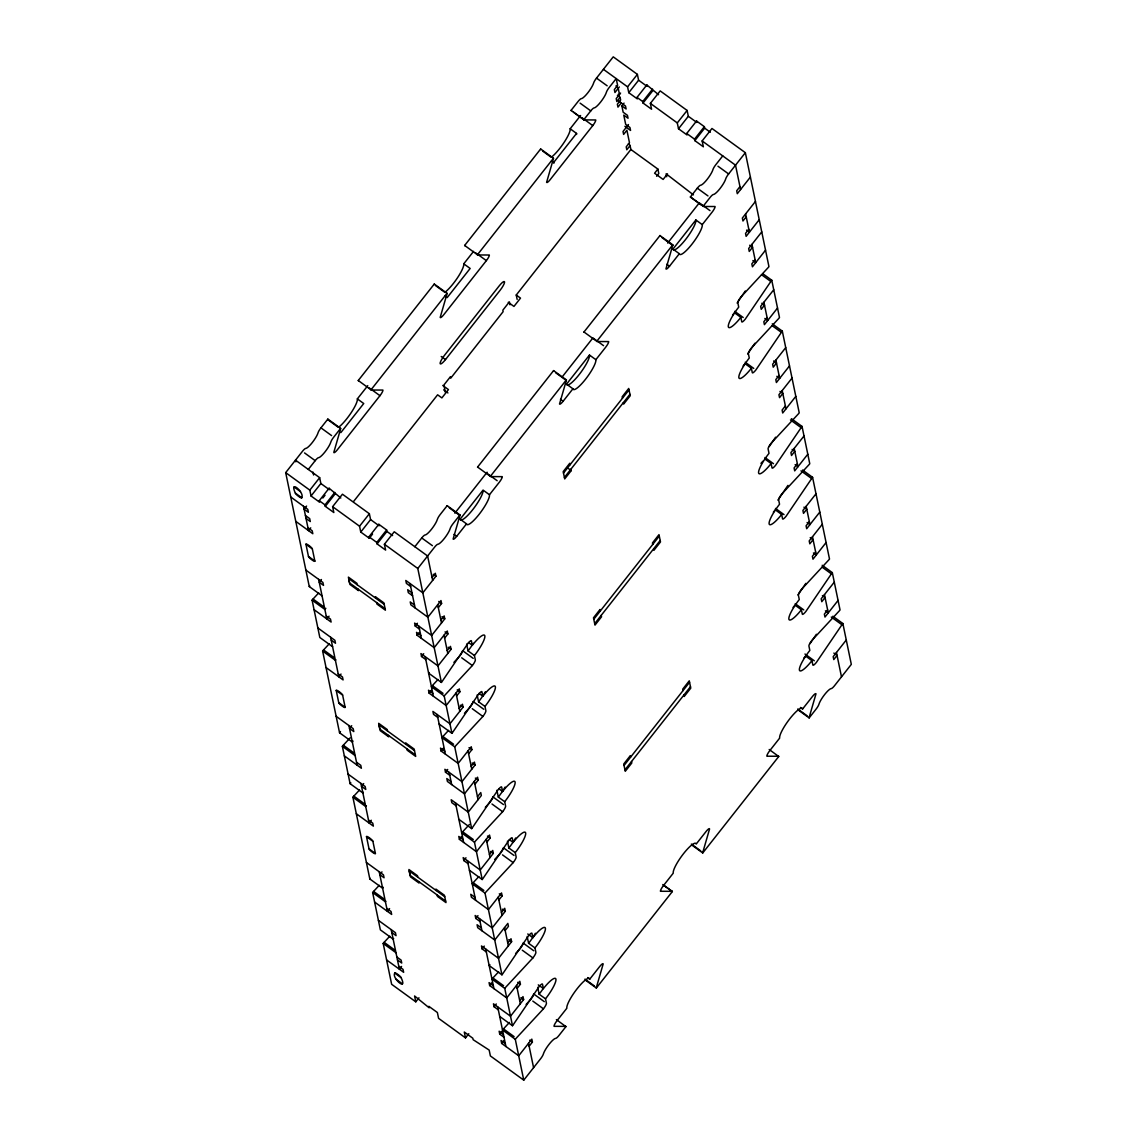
<?xml version="1.0" encoding="UTF-8"?>
<svg xmlns="http://www.w3.org/2000/svg" width="1137" height="1137" viewBox="0 0 1137 1137"><rect width="100%" height="100%" fill="white"/><g stroke="black" fill="none" stroke-linecap="round" stroke-linejoin="round"><path stroke-width="1.5" d="M414.834 546.726L421.742 537.957A5.387 1.123 -54 0 1 425.025 535.001A10.773 2.246 -54 0 0 430.625 530.325A10.773 2.246 -54 0 0 436.622 521.272L437.773 518.358A5.387 1.123 -54 0 1 440.275 514.436L447.182 505.667L459.959 514.933A5.387 1.123 -54 0 1 459.916 515.53L453.123 539.009A5.387 1.123 -54 0 0 456.704 536.309L466.525 523.844A18.846 3.937 -54 0 0 479.061 514.407A18.846 3.937 -54 0 0 489.464 494.737L499.285 482.259A5.387 1.123 -54 0 0 502.256 476.645L490.601 476.588A5.387 1.123 -54 0 1 490.374 476.346L477.583 467.065L553.591 370.605L566.368 379.886A5.387 1.123 -54 0 1 566.325 380.469L559.532 403.948A5.387 1.123 -54 0 0 563.113 401.247L572.934 388.783A18.846 3.937 -54 0 0 585.456 379.346A18.846 3.937 -54 0 0 595.859 359.676L605.694 347.197A5.387 1.123 -54 0 0 608.665 341.583L596.996 341.526A5.387 1.123 -54 0 1 596.783 341.285L583.992 332.004L659.986 235.544L672.777 244.825A5.387 1.123 -54 0 1 672.72 245.421L665.941 268.9A5.387 1.123 -54 0 0 669.508 266.2L679.343 253.722A18.846 3.937 -54 0 0 691.865 244.284A18.846 3.937 -54 0 0 702.268 224.614L712.103 212.15A5.387 1.123 -54 0 0 715.074 206.522L703.405 206.479A5.387 1.123 -54 0 1 703.178 206.223L690.401 196.957L697.308 188.188A5.387 1.123 -54 0 1 700.591 185.246A10.773 2.246 -54 0 0 707.171 179.348A10.773 2.246 -54 0 0 712.956 169.555A5.387 1.123 -54 0 1 715.841 164.666L722.748 155.897M737.103 303.067L745.303 290.987M762.984 273.846L771.767 280.228A5.387 1.123 -54 0 0 770.843 281.479L745.332 319.056A5.387 1.123 -54 0 1 741.75 321.757L740.855 317.365L734.459 312.732A18.846 3.937 -54 0 1 732.555 315.048M747.649 353.977L754.94 343.232M772.265 323.846L782.313 331.123A5.387 1.123 -54 0 0 781.389 332.374L755.878 369.951A5.387 1.123 -54 0 1 752.296 372.652L751.386 368.26L744.991 363.627A18.846 3.937 -54 0 1 743.101 365.958M769.209 446.585L775.576 437.191M791.395 418.686L802.04 426.418A5.387 1.123 -54 0 0 801.116 427.668L775.605 465.246A5.387 1.123 -54 0 1 772.037 467.947L771.128 463.555L764.732 458.922M777.921 500.166L787.941 485.4M802.537 470.036L812.585 477.327A5.387 1.123 -54 0 0 811.662 478.578L786.15 516.155A5.387 1.123 -54 0 1 782.569 518.842L781.659 514.464L775.278 509.817A18.846 3.937 -54 0 1 773.373 512.147M798.003 594.935L805.849 583.38M822.193 565.274L832.312 572.622A5.387 1.123 -54 0 0 831.389 573.872L805.891 611.436A5.387 1.123 -54 0 1 802.31 614.136L801.4 609.759L795.005 605.111A18.846 3.937 -54 0 1 793.1 607.442M810.013 643.67L816.394 634.275M832.81 616.226L842.858 623.517A5.387 1.123 -54 0 0 841.934 624.767L816.423 662.345A5.387 1.123 -54 0 1 812.856 665.046L811.946 660.654L805.55 656.021A18.846 3.937 -54 0 1 803.646 658.337M322.069 595.859L309.278 586.578L285.685 472.622L302.414 451.375A5.387 1.123 -54 0 1 305.711 448.433A10.773 2.246 -54 0 0 312.291 442.549A10.773 2.246 -54 0 0 318.062 432.756A5.387 1.123 -54 0 1 320.947 427.853L327.854 419.084L340.631 428.365A5.387 1.123 -54 0 1 340.588 428.962L333.795 452.427A5.387 1.123 -54 0 0 337.376 449.74L379.957 395.69A5.387 1.123 -54 0 0 382.927 390.062L371.273 390.019L358.269 380.497L434.263 284.037L447.04 293.303A5.387 1.123 -54 0 1 446.997 293.9L440.204 317.379A5.387 1.123 -54 0 0 443.785 314.679L486.366 260.629A5.387 1.123 -54 0 0 489.336 255.015L477.668 254.958L464.663 245.436L540.658 148.975L553.449 158.256A5.387 1.123 -54 0 1 553.392 158.839L546.613 182.318A5.387 1.123 -54 0 0 550.18 179.632L592.775 125.582A5.387 1.123 -54 0 0 595.745 119.954L584.077 119.897L573.432 112.165M571.3 110.63A5.387 1.123 -54 0 1 571.072 110.374L577.98 101.605A5.387 1.123 -54 0 1 581.263 98.663A10.773 2.246 -54 0 0 587.843 92.779A10.773 2.246 -54 0 0 593.628 82.987A5.387 1.123 -54 0 1 596.513 78.098L613.241 56.85L637.388 74.374L638.61 80.215L645.702 85.374M338.528 427.341A18.846 3.937 -54 0 0 351.248 412.589A18.846 3.937 -54 0 0 357.345 398.888L367.18 386.409A5.387 1.123 -54 0 0 367.763 385.628M444.937 292.294A18.846 3.937 -54 0 0 457.657 277.542A18.846 3.937 -54 0 0 463.754 263.827L473.575 251.362M542.747 151.122L551.26 157.304A18.846 3.937 -54 0 0 564.051 142.48A18.846 3.937 -54 0 0 570.163 128.765L579.984 116.301A5.387 1.123 -54 0 0 580.581 115.519M308.298 469.425L315.205 460.656A5.387 1.123 -54 0 1 318.488 457.714A10.773 2.246 -54 0 0 325.068 451.815A10.773 2.246 -54 0 0 330.839 442.023A5.387 1.123 -54 0 1 333.724 437.134L340.631 428.365M447.04 293.303L371.046 389.764A5.387 1.123 -54 0 0 371.273 390.019M553.449 158.256L477.455 254.716A5.387 1.123 -54 0 0 477.668 254.958M584.077 119.897A5.387 1.123 -54 0 1 583.849 119.655L590.771 110.886A5.387 1.123 -54 0 1 594.054 107.944A10.773 2.246 -54 0 0 600.634 102.046A10.773 2.246 -54 0 0 606.405 92.268A5.387 1.123 -54 0 1 609.29 87.364L616.197 78.595L617.618 85.417L614.335 89.581L614.946 92.509L619.31 86.952M340.816 432.628L363.741 403.521L357.345 398.888M553.946 163.159A18.846 3.937 -54 0 1 553.62 162.52L576.544 133.413L570.163 128.765M620.575 93.049L616.211 98.592L616.808 101.52L620.091 97.356L617.419 95.423M340.816 497.992L329.09 488.242L319.255 500.706L319.568 502.17L311.041 495.988L309.832 490.146L319.653 477.668L295.506 460.144L295.862 461.849M658.55 94.698L646.825 84.934L637.004 97.412L637.303 98.876L628.775 92.694L627.567 86.838L637.388 74.374M311.041 495.988L320.861 483.523L319.653 477.668M628.775 92.694L638.61 80.215M621.243 102.97L617.974 107.12L617.363 104.192L620.646 100.042L620.091 97.356M306.578 506.064L304.119 509.191L308.383 512.275L307.772 509.348L290.731 496.983M624.881 126.306L630.552 130.428L629.955 127.5L625.691 124.402L623.772 115.15L628.036 118.234L627.425 115.32L623.161 112.222L621.854 105.883L624.042 103.112M322.837 498.02L325.026 495.249M372.552 534.092L369.283 538.242L368.985 536.778L378.806 524.313L379.104 525.777L370.591 519.595L369.369 513.739L342.45 494.211L332.615 506.676L333.837 512.531L325.31 506.349L325.011 504.885L334.832 492.406M650.364 103.382L677.282 122.91L678.505 128.765L687.018 134.948L686.72 133.484L696.54 121.005L696.853 122.469L688.326 116.287L687.118 110.445L660.185 90.903L650.364 103.382L651.572 109.223L643.045 103.041L642.746 101.577L652.567 89.112M325.31 506.349L335.131 493.87M643.045 103.041L652.88 90.576M310.742 527.852L308.553 530.624L303.508 506.263M628.477 124.558L623.019 131.494L623.63 134.408L626.899 130.258L629.472 142.679L626.203 146.844L626.8 149.757L630.083 145.607A4.036 0.739 38.2 0 0 628.448 143.632M445.491 359.576L500.095 290.29A8.073 1.691 -54 0 0 504.544 281.862A8.073 1.691 -54 0 0 499.186 285.899L444.581 355.199A8.073 1.691 -54 0 0 440.133 363.627A8.073 1.691 -54 0 0 445.491 359.576L441.227 356.492M353.55 501.516L437.617 394.809L441.881 397.907L448.433 389.579L442.748 385.457M517.15 299.415L516.241 295.023L630.893 149.501L657.882 169.086L658.792 173.478L656.603 176.249M369.283 538.242L360.756 532.059L359.548 526.218L369.369 513.739M677.282 122.91L687.118 110.445M321.43 579.515L319.255 582.286L323.519 585.37L322.908 582.457L305.867 570.078M360.756 532.059L370.591 519.595M678.505 128.765L688.326 116.287M657.882 169.086L654.599 173.236L663.127 179.433L667.49 173.89M432.671 580.367L427.611 555.993L394.241 531.775L384.405 544.253L385.614 550.095L377.1 543.912L376.788 542.448L386.623 529.984L378.806 524.313M740.855 317.365A18.846 3.937 -54 0 1 728.32 326.802A18.846 3.937 -54 0 1 738.723 307.132L737.828 302.74A5.387 1.123 -54 0 1 740.798 297.127L768.001 267.778A5.387 1.123 -54 0 0 768.953 266.655L745.36 152.699L711.975 128.481L702.14 140.945L703.362 146.801L694.835 140.618L694.536 139.155L704.357 126.676L696.54 121.005M377.1 543.912L386.921 531.434L386.623 529.984M694.835 140.618L704.656 128.14L704.357 126.676M329.034 616.183L326.845 618.954L318.644 579.358M454.843 513.171L486.508 472.978A5.387 1.123 -54 0 0 487.091 472.21M562.033 377.114L592.903 337.931L603.562 345.662M667.646 243.062L699.312 202.869L709.971 210.601M585.683 980.293L596.342 988.025A5.387 1.123 -54 0 1 596.385 987.428L603.178 963.949A5.387 1.123 -54 0 0 599.597 966.649L589.776 979.128A18.846 3.937 -54 0 0 577.255 988.565A18.846 3.937 -54 0 0 566.837 1008.235L557.016 1020.699A5.387 1.123 -54 0 0 554.046 1026.327L565.7 1026.37A5.387 1.123 -54 0 1 565.928 1026.626L559.02 1035.395A5.387 1.123 -54 0 1 556.277 1038.138L554.643 1038.735A10.773 2.246 -54 0 0 548.176 1045.5A10.773 2.246 -54 0 0 543.372 1054.013A5.387 1.123 -54 0 1 540.487 1058.902L523.759 1080.15L515.288 1039.289A5.387 1.123 -54 0 1 516.241 1038.166L543.458 1008.817A5.387 1.123 -54 0 0 546.428 1003.204L545.518 998.812A18.846 3.937 -54 0 0 555.922 979.142A18.846 3.937 -54 0 0 543.401 988.579L542.491 984.201A5.387 1.123 -54 0 0 538.91 986.888L513.412 1024.465A5.387 1.123 -54 0 1 512.489 1025.716L504.757 988.394A5.387 1.123 -54 0 1 505.695 987.257L532.912 957.922A5.387 1.123 -54 0 0 535.882 952.294L534.973 947.917A18.846 3.937 -54 0 0 545.39 928.247A18.846 3.937 -54 0 0 532.855 937.684L531.945 933.292A5.387 1.123 -54 0 0 528.378 935.993L502.867 973.57A5.387 1.123 -54 0 1 501.943 974.821L485.016 893.099A5.387 1.123 -54 0 1 485.968 891.962L513.185 862.628A5.387 1.123 -54 0 0 516.155 857L515.246 852.622A18.846 3.937 -54 0 0 525.649 832.952A18.846 3.937 -54 0 0 513.128 842.389L512.218 837.997A5.387 1.123 -54 0 0 508.637 840.698L483.126 878.276A5.387 1.123 -54 0 1 482.202 879.526L474.47 842.19A5.387 1.123 -54 0 1 475.422 841.067L502.639 811.719A5.387 1.123 -54 0 0 505.61 806.105L504.7 801.713A18.846 3.937 -54 0 0 515.104 782.057A18.846 3.937 -54 0 0 502.582 791.48L501.673 787.102A5.387 1.123 -54 0 0 498.091 789.789L472.594 827.366A5.387 1.123 -54 0 1 471.67 828.617L454.743 746.895A5.372 1.123 -54 0 1 455.695 745.773L482.898 716.438A5.387 1.123 -54 0 0 485.883 710.81L484.973 706.432A18.846 3.937 -54 0 0 495.377 686.762A18.846 3.937 -54 0 0 482.855 696.199L481.946 691.808A5.387 1.123 -54 0 0 478.364 694.508L452.853 732.072A5.387 1.123 -54 0 1 451.929 733.322L444.197 696A5.372 1.123 -54 0 1 445.15 694.878L472.367 665.529A5.387 1.123 -54 0 0 475.337 659.915L474.427 655.523A18.846 3.937 -54 0 0 484.831 635.853A18.846 3.937 -54 0 0 472.31 645.29L471.4 640.898A5.387 1.123 -54 0 0 467.819 643.599L442.321 681.177A5.387 1.123 -54 0 1 441.398 682.427L417.791 568.472L434.533 547.224A5.387 1.123 -54 0 1 437.816 544.282A10.773 2.246 -54 0 0 443.416 539.606A10.773 2.246 -54 0 0 449.413 530.538L450.55 527.625A5.387 1.123 -54 0 1 453.052 523.702L459.959 514.933M490.374 476.346L566.368 379.886M596.783 341.285L672.777 244.825M703.178 206.223L710.085 197.454A5.387 1.123 -54 0 1 713.382 194.512A10.773 2.246 -54 0 0 719.963 188.628A10.773 2.246 -54 0 0 725.733 178.836A5.387 1.123 -54 0 1 728.618 173.947L745.36 152.699M466.525 523.844L460.144 519.197L483.069 490.09L489.464 494.737M595.859 359.676L589.478 355.042L566.539 384.15L572.934 388.783M679.343 253.722L672.948 249.088L695.872 219.981L702.268 224.614M341.015 674.056L338.826 676.828L330.625 637.232M432.06 577.44L435.329 573.275L435.94 576.203L422.836 592.832L405.795 580.467L406.392 583.395L410.656 586.479M739.974 186.61L736.691 190.774L737.302 193.688L750.406 177.059M419.482 629.131L415.232 626.032L417.407 623.261M755.451 201.434L742.347 218.062L742.958 220.99L746.227 216.826M438.313 607.655L441.597 603.491L440.985 600.563L427.882 617.206L410.841 604.827L410.23 601.914L414.493 604.998M444.624 638.113L447.893 633.949L447.296 631.021L434.192 647.664L417.137 635.285L419.326 632.513M351.717 725.704L349.528 728.476L353.792 731.574L353.181 728.646L336.14 716.282M440.886 620.077L444.169 615.927L444.766 618.841L431.662 635.469L414.621 623.104L415.232 626.032M748.8 229.248L745.531 233.412L746.128 236.34L759.232 219.711M563.497 473.063L629.017 389.906M425.792 659.588L421.529 656.49L423.717 653.718M564.407 477.455L629.926 394.297M570.959 469.14L571.257 470.604L564.705 478.919L563.199 471.599L569.751 463.285L570.049 464.749M761.762 231.891L748.658 248.52L749.255 251.448L752.538 247.283L749.695 245.222M447.196 650.535L450.465 646.385L451.076 649.298L437.972 665.927L420.932 653.562L421.529 656.49M755.11 259.705L751.827 263.869L752.438 266.797L765.542 250.154M456.605 695.972L459.888 691.822L459.277 688.894L446.173 705.523L429.132 693.158L431.307 690.386M363.698 783.578L361.509 786.349L365.773 789.433L365.162 786.52L348.121 774.141M773.743 289.75L760.639 306.393L761.25 309.307L764.519 305.157L761.861 303.224M459.177 708.408L462.461 704.244L463.057 707.171L449.954 723.8L432.913 711.435L433.524 714.363L437.773 717.447M767.091 317.578L763.822 321.743L764.419 324.656L777.523 308.028M371.287 820.246L369.113 823.017L360.912 783.421M468.586 753.845L471.869 749.695L471.258 746.767L458.154 763.396L441.113 751.031L443.302 748.26M449.769 775.32L445.505 772.222L447.68 769.451M785.724 347.624L772.62 364.252L773.231 367.18L776.5 363.016L773.657 360.955M381.989 871.894L379.801 874.666L384.064 877.764L383.453 874.836L366.412 862.471M471.159 766.267L474.442 762.117L475.039 765.045L461.949 781.673L444.894 769.308L445.505 772.222M779.072 375.452L775.804 379.602L776.4 382.529L789.504 365.901M593.77 619.267L659.289 536.11M594.679 623.644L660.199 540.487M792.034 378.081L778.93 394.71L779.541 397.637L782.81 393.473L779.968 391.412M474.896 784.303L478.18 780.153L477.568 777.225L464.464 793.853L447.424 781.489L446.813 778.561L451.076 781.659M389.579 908.577L387.404 911.348L379.204 871.752M477.469 796.724L480.752 792.574L481.349 795.502L468.245 812.131L451.204 799.766L451.815 802.679L456.065 805.778M785.383 405.909L782.114 410.059L782.711 412.987L795.815 396.358M486.878 842.176L490.161 838.012L489.55 835.084L476.446 851.727L459.405 839.348L461.594 836.576M468.06 863.637L463.797 860.553L465.971 857.781M804.015 435.954L790.911 452.583L791.523 455.511L794.791 451.346L792.134 449.413M489.45 854.598L492.733 850.448L493.33 853.361L480.24 869.99L463.185 857.625L463.797 860.553M797.364 463.768L794.095 467.932L794.692 470.86L807.796 454.217M401.56 966.436L399.385 969.207L391.185 929.611M480.041 921.51L475.778 918.426L477.966 915.655M389.806 936.206L384.135 942.317A5.387 1.123 -54 0 0 383.183 943.44L391.64 984.301L415.787 1001.825L418.956 997.817M815.996 493.813L802.893 510.456L803.504 513.37L806.773 509.22L803.944 507.159M498.873 900.035L502.142 895.885L501.531 892.957L488.427 909.586L471.386 897.221L470.775 894.293L475.039 897.391M501.445 912.471L504.714 908.307L505.325 911.234L492.222 927.863L475.167 915.498L475.778 918.426M809.345 521.641L806.076 525.806L806.687 528.719L819.791 512.091M624.057 765.457L689.562 682.299M486.352 951.967L482.088 948.883L484.263 946.112M624.966 769.834L690.472 686.691M822.307 524.271L809.203 540.914L809.814 543.827L813.083 539.677L810.24 537.616M505.169 930.492L508.452 926.342L507.841 923.415L494.737 940.043L477.696 927.678L477.085 924.751L481.349 927.849M507.742 942.928L511.025 938.764L511.622 941.692L498.532 958.32L481.477 945.956L482.088 948.883M815.655 552.099L812.386 556.263L812.983 559.177L826.087 542.548M517.164 988.366L520.433 984.216L519.822 981.288L506.718 997.916L489.677 985.552L491.866 982.78M415.787 1001.825L414.579 995.969L429.146 1007.794L428.848 1006.33L437.375 1012.513L438.584 1018.354L465.516 1037.896L468.785 1033.732M498.333 1009.841L494.069 1006.742L496.258 1003.971M834.288 582.144L821.184 598.773L821.795 601.7L825.064 597.536L822.406 595.603M519.737 1000.787L523.006 996.637L523.617 999.565L510.513 1016.194L493.458 1003.829L494.069 1006.742M827.637 609.972L824.368 614.122L824.979 617.05L838.083 600.421M504.004 1037.257L499.74 1034.158L501.929 1031.387M529.146 1046.239L532.414 1042.075L531.818 1039.147L518.714 1055.79L501.659 1043.411L503.847 1040.639M846.269 640.017L833.179 656.646L833.776 659.574L837.059 655.409L833.862 653.093M692.092 845.232L702.737 852.963L778.731 756.503A5.387 1.123 -54 0 0 778.518 756.261L766.85 756.204A5.387 1.123 -54 0 1 769.82 750.591L779.655 738.112A18.846 3.937 -54 0 1 790.059 718.442A18.846 3.937 -54 0 1 802.58 709.005L812.415 696.54A5.387 1.123 -54 0 1 815.982 693.84L809.203 717.319A5.387 1.123 -54 0 0 809.146 717.916L798.487 710.184M596.342 988.025L672.337 891.564A5.387 1.123 -54 0 0 672.109 891.323L662.786 884.558M809.146 717.916L816.053 709.147A5.387 1.123 -54 0 0 818.938 704.244A10.773 2.246 -54 0 1 824.709 694.451A10.773 2.246 -54 0 1 831.289 688.567A5.387 1.123 -54 0 0 834.586 685.625L851.315 664.378L842.858 623.517M332.601 646.754L319.824 637.487L312.092 600.151A5.387 1.123 -54 0 1 313.045 599.028L318.701 592.903M353.038 741.111A5.387 1.123 -54 0 1 352.342 742.049L339.551 732.768L322.624 651.046A5.387 1.123 -54 0 1 323.576 649.923L329.247 643.812M363.357 792.333A5.387 1.123 -54 0 1 362.874 792.944L350.097 783.677L342.365 746.341A5.387 1.123 -54 0 1 343.317 745.218L350.111 737.885M444.197 696L431.42 686.72A5.372 1.123 -54 0 1 432.373 685.597L438.029 679.485M453.905 662.374L459.575 656.248A5.387 1.123 -54 0 0 462.546 650.634L473.205 658.366M383.311 887.315A5.387 1.123 -54 0 1 382.615 888.239L369.823 878.972L352.911 797.25A5.387 1.123 -54 0 1 353.849 796.113L359.519 790.002M454.743 746.895L441.952 737.629A5.372 1.123 -54 0 1 442.904 736.492L448.575 730.38M464.45 713.269L470.121 707.157A5.387 1.123 -54 0 0 473.091 701.543L483.751 709.261M393.629 938.522A5.387 1.123 -54 0 1 393.16 939.148L380.369 929.867L372.638 892.545A5.387 1.123 -54 0 1 373.59 891.408L379.261 885.297M474.47 842.19L461.693 832.924A5.387 1.123 -54 0 1 462.645 831.787L469.439 824.453M485.314 807.341L489.848 802.452A5.387 1.123 -54 0 0 492.833 796.824L503.478 804.555M485.016 893.099L472.239 883.819A5.387 1.123 -54 0 1 473.177 882.696L478.848 876.584M494.723 859.458L500.394 853.347A5.387 1.123 -54 0 0 503.364 847.733L514.023 855.465M504.757 988.394L491.966 979.113A5.387 1.123 -54 0 1 492.918 977.991L498.589 971.865M515.601 953.531L520.135 948.642A5.387 1.123 -54 0 0 523.105 943.028L533.75 950.759M515.288 1039.289L502.511 1030.008A5.387 1.123 -54 0 1 503.464 1028.886L509.461 1022.419M526.133 1004.44L530.666 999.551A5.387 1.123 -54 0 0 533.651 994.264M672.109 891.323L660.441 891.266A5.387 1.123 -54 0 1 663.425 885.638L673.246 873.173A18.846 3.937 -54 0 1 683.65 853.503A18.846 3.937 -54 0 1 696.171 844.066L706.006 831.588A5.387 1.123 -54 0 1 709.587 828.901L702.794 852.38A5.387 1.123 -54 0 0 702.737 852.963M704.656 128.14L710.341 132.262M603.42 69.329L627.567 86.838M702.14 140.945L735.525 165.178L740.571 189.538M637.004 97.412L642.746 101.577M686.72 133.484L694.536 139.155M596.513 78.098L607.158 85.815M717.973 166.215L728.618 173.947M618.414 100.909L625.506 106.054L626.117 108.981L621.854 105.883M580.112 103.154L590.771 110.886M697.308 188.188L707.967 195.919M746.568 230.115L749.411 232.175L745.616 213.898M693.428 194.868L666.126 173.833L666.737 176.747M582.116 117.85L592.775 125.582M571.072 110.374L583.849 119.655M701.273 204.93L690.628 197.198A5.387 1.123 -54 0 1 690.401 196.957M752.879 260.572L755.707 262.633L751.927 244.356M761.52 274.713L770.843 281.479M662.075 237.69L672.72 245.421M551.488 160.971L553.62 162.52M764.86 318.445L767.702 320.506L763.908 302.229M772.066 325.623L781.389 332.374M734.687 311.325L743.2 317.507M666.85 264.267L669.508 266.2M776.841 376.304L779.684 378.365L775.903 360.102M745.218 362.22L753.746 368.416M790.471 419.937L801.116 427.668M795.133 464.635L797.975 466.696L794.194 448.419M801.002 470.846L811.662 478.578M764.959 457.515L773.487 463.697M475.707 252.897L486.366 260.629M516.241 295.023L520.504 298.121L513.952 306.436L508.267 302.314M463.754 263.827L470.149 268.46L447.211 297.567L445.079 296.018M807.114 522.508L809.956 524.569L806.176 506.292M775.491 508.424L784.018 514.606M813.424 552.966L816.267 555.027L812.486 536.749M435.542 285.586L444.865 292.351M555.666 372.751L560.996 376.603M562.062 377.385L566.325 380.469M822.065 567.107L831.389 573.872M560.442 399.329L563.113 401.247M825.405 610.825L828.248 612.886L824.467 594.623M831.275 617.036L841.934 624.767M795.232 603.719L803.76 609.901M568.429 468.543L571.257 470.604M443.657 389.849L447.921 392.947M804.968 654.031L814.291 660.796M369.312 387.959L379.957 395.69M486.508 472.978L497.153 480.709M800.448 707.47L802.58 709.005M797.748 709.005L807.071 715.77M338.456 427.413L327.797 419.681A5.387 1.123 -54 0 0 327.854 419.084M449.257 507.798L459.916 515.53M769.195 749.496L778.731 756.503M320.947 427.853L331.592 435.585M454.047 534.376L456.704 536.309M304.545 452.924L315.205 460.656M421.742 537.957L432.401 545.675M320.861 483.523L329.389 489.706L329.09 488.242M386.921 531.434L392.606 535.57M433.282 574.27L435.94 576.203M285.685 472.622L309.832 490.146M332.615 506.676L359.548 526.218M384.405 544.253L417.791 568.472M319.255 500.706L325.011 504.885M368.985 536.778L376.788 542.448M294.085 487.006L300.481 491.639M295.35 493.103L301.746 497.736C304.915 492.676 288.77 478.748 295.35 493.103A4.036 0.739 38.2 0 0 298.775 496.514A4.036 0.739 38.2 0 0 301.746 497.736M438.754 601.43L441.597 603.491M305.427 515.516L309.69 518.614L310.302 521.542L306.038 518.444M411.964 592.818L407.714 589.733L408.311 592.647L412.575 595.745M441.923 616.78L444.766 618.841M468.472 642.504L472.31 645.29M307.956 527.71L312.206 530.794L312.817 533.722L295.776 521.357M445.064 631.888L447.893 633.949M466.625 644.068L468.032 650.89L474.427 655.523M448.234 647.237L451.076 649.298M305.952 544.268L312.334 548.901L314.864 561.081A4.036 0.739 38.2 0 1 311.893 559.859A4.036 0.739 38.2 0 1 308.468 556.448L305.952 544.268A4.036 0.739 38.2 0 1 308.923 545.49A4.036 0.739 38.2 0 1 312.334 548.901M461.707 657.797L472.367 665.529M384.178 604.33L348.661 578.562L349.571 582.954L385.088 608.721M420.804 635.455L416.54 632.371L417.137 635.285M308.468 556.448L314.864 561.081M691.339 844.066L700.662 850.831M479.018 693.414L482.855 696.199M477.17 694.963L478.578 701.785L484.973 706.432M457.216 689.889L459.888 691.822M441.398 682.427L428.606 673.147A5.387 1.123 -54 0 0 429.075 672.535M472.253 708.706L482.898 716.438M460.4 705.238L463.057 707.171M313.045 599.028L323.69 606.746M432.373 685.597L443.018 693.328M312.092 600.151L324.869 609.432A5.387 1.123 -54 0 1 325.822 608.295M326.248 616.027L330.497 619.125L331.109 622.053L314.068 609.674M432.785 693.328L428.521 690.23L429.132 693.158M317.848 627.951L334.889 640.316L335.5 643.244L331.237 640.159M663.539 885.183L672.337 891.564M439.152 724.056L451.929 733.322M469.027 747.634L471.869 749.695M323.576 649.923L334.235 657.655M442.904 736.492L453.564 744.223M322.624 651.046L335.415 660.327A5.387 1.123 -54 0 1 335.898 659.744M472.21 762.984L475.039 765.045M498.745 788.708L502.582 791.48M338.229 673.9L342.493 676.984L343.09 679.912L326.049 667.547M444.766 751.202L440.502 748.103L441.113 751.031M475.337 778.078L478.18 780.153M496.897 790.258L498.304 797.08L504.7 801.713M336.225 690.457L342.621 695.091L345.136 707.285A4.036 0.739 38.2 0 1 342.166 706.063A4.036 0.739 38.2 0 1 338.741 702.638L336.225 690.457A4.036 0.739 38.2 0 1 339.196 691.68A4.036 0.739 38.2 0 1 342.621 695.091M491.98 804.001L502.639 811.719M414.451 750.534L378.934 724.766L379.843 729.144L415.36 754.911M338.741 702.638L345.136 707.285M509.291 839.603L513.128 842.389M507.443 841.167L508.85 847.989L515.246 852.622M487.489 836.079L490.161 838.012M458.879 819.351L471.67 828.617M502.526 854.896L513.185 862.628M490.672 851.428L493.33 853.361M343.317 745.218L353.962 752.95M462.645 831.787L473.29 839.518M342.365 746.341L355.156 755.622M356.521 762.231L360.784 765.315L361.381 768.242L344.34 755.878M463.057 839.518L458.794 836.434L459.405 839.348M469.425 870.246L482.202 879.526M499.299 893.824L502.142 895.885M353.849 796.113L364.508 803.845M473.177 882.696L483.836 890.427M352.911 797.25L365.688 806.517A5.387 1.123 -54 0 1 366.398 805.664M502.483 909.174L505.325 911.234M527.753 933.974L532.855 937.684M587.644 977.578L589.776 979.128M368.502 820.09L372.765 823.188L373.362 826.116L356.322 813.737M584.93 979.128L594.253 985.878M527.17 936.447L528.591 943.269L534.973 947.917M508.793 939.631L511.622 941.692M366.498 836.647L372.893 841.295L375.409 853.475A4.036 0.739 38.2 0 1 372.439 852.253A4.036 0.739 38.2 0 1 369.028 848.842L366.498 836.647A4.036 0.739 38.2 0 1 369.468 837.87A4.036 0.739 38.2 0 1 372.893 841.295M522.267 950.191L532.912 957.922M444.723 896.723L409.206 870.956L410.116 875.348L445.633 901.101M369.028 848.842L375.409 853.475M538.284 984.869L543.401 988.579M537.716 987.357L539.123 994.179L545.518 998.812M517.776 982.283L520.433 984.216M533.637 993.923L544.296 1001.654M501.943 974.821L489.152 965.54A5.387 1.123 -54 0 0 489.862 964.602M532.798 1001.086L543.458 1008.817M556.377 1019.605L565.928 1026.626M520.945 997.632L523.617 999.565M373.59 891.408L384.249 899.14M492.918 977.991L503.577 985.708M372.638 892.545L385.429 901.812A5.387 1.123 -54 0 1 385.898 901.229M386.793 908.42L391.057 911.504L391.654 914.432L374.613 902.067M493.33 985.722L489.066 982.624L489.677 985.552M378.394 920.345L395.449 932.71L396.046 935.637L391.782 932.539M499.697 1016.435L512.489 1025.716M529.757 1040.142L532.414 1042.075M384.135 942.317L394.781 950.049M503.464 1028.886L514.109 1036.617M383.183 943.44L395.96 952.721M396.856 957.027L401.119 960.125L401.731 963.039L397.467 959.955M503.407 1034.329L499.143 1031.231L499.74 1034.158M398.774 966.294L403.038 969.378L403.649 972.306L386.594 959.941M505.325 1043.581L501.062 1040.497L501.659 1043.411M394.752 973.101L401.148 977.735C407.956 992.16 391.441 978.118 394.752 973.101A4.036 0.739 38.2 0 1 397.723 974.324A4.036 0.739 38.2 0 1 401.148 977.735M396.017 979.199L402.413 983.832M523.759 1080.15L490.374 1055.932L489.166 1050.076L473.134 1039.687L472.821 1038.237L464.294 1032.041L465.516 1037.896M615.984 85.843L618.187 88.16L619.48 94.442A4.036 0.739 38.2 0 1 618.23 94.3M771.767 280.228L779.499 317.564A5.387 1.123 -54 0 1 778.547 318.687L751.33 348.021A5.387 1.123 -54 0 0 748.359 353.65L749.269 358.027A18.846 3.937 -54 0 0 738.865 377.697A18.846 3.937 -54 0 0 751.386 368.26M782.313 331.123L799.226 412.845A5.387 1.123 -54 0 1 798.288 413.982L771.071 443.316A5.387 1.123 -54 0 0 768.1 448.944L769.01 453.322A18.846 3.937 -54 0 0 758.606 472.992A18.846 3.937 -54 0 0 771.128 463.555M802.04 426.418L809.771 463.754A5.387 1.123 -54 0 1 808.819 464.877L781.616 494.225A5.387 1.123 -54 0 0 778.632 499.839L779.541 504.231A18.846 3.937 -54 0 0 769.138 523.901A18.846 3.937 -54 0 0 781.659 514.464M812.585 477.327L829.513 559.049A5.387 1.123 -54 0 1 828.56 560.171L801.343 589.52A5.387 1.123 -54 0 0 798.373 595.134L799.283 599.526A18.846 3.937 -54 0 0 788.879 619.182A18.846 3.937 -54 0 0 801.4 609.759M832.312 572.622L840.044 609.944A5.387 1.123 -54 0 1 839.106 611.081L811.889 640.415A5.387 1.123 -54 0 0 808.919 646.029L809.828 650.421A18.846 3.937 -54 0 0 799.41 670.091A18.846 3.937 -54 0 0 811.946 660.654M782.199 390.56L785.994 408.823M836.448 652.482L841.494 676.856M646.825 84.934L647.124 86.398M630.083 145.607L631.021 150.169M622.465 398.22L622.166 396.77L628.718 388.456L630.225 395.761L623.673 404.076L623.374 402.612M652.737 544.424L652.439 542.96L658.991 534.646L660.498 541.951L653.946 550.265L653.647 548.801M683.01 690.614L682.712 689.15L689.264 680.836L690.77 688.141L684.218 696.469L683.92 695.005M600.322 610.939L600.023 609.489L593.471 617.803L594.992 625.108L601.544 616.794L601.231 615.33M630.609 757.143L630.296 755.679L623.744 763.993L625.265 771.298L631.817 762.984L631.518 761.52M509.987 304.801L509.39 301.873L502.838 310.188L503.137 311.652L450.721 378.18L450.423 376.717L443.871 385.031L445.391 392.336M437.717 604.728L441.497 623.005M444.013 635.185L447.807 653.462M456.008 693.058L459.789 711.321M467.989 750.917L471.77 769.195M474.3 781.375L478.08 799.652M486.281 839.248L490.061 857.525M498.262 897.121L502.042 915.384M504.572 927.579L508.353 945.842M516.553 985.438L520.334 1003.715M528.534 1043.311L533.58 1067.671M410.059 583.565L415.104 607.925M418.885 626.203L421.401 638.383M425.195 656.66L433.396 696.256M437.176 714.519L445.377 754.115M449.158 772.393L451.687 784.573M455.468 802.85L463.669 842.446M467.449 860.723L475.65 900.319M479.43 918.582L481.96 930.777M485.741 949.04L493.941 988.636M497.722 1006.913L505.922 1046.509M375.679 598.176L375.381 596.712L383.908 602.894L385.415 610.199L376.901 604.017L376.589 602.553M405.966 744.365L405.653 742.902L414.181 749.084L415.687 756.403L407.174 750.207L406.861 748.757M436.238 890.555L435.926 889.106L444.453 895.288L445.974 902.593L437.447 896.411L437.148 894.947M357.217 584.773L356.919 583.309L348.391 577.127L349.898 584.432L358.425 590.615L358.127 589.165M387.49 730.963L387.191 729.499L378.664 723.317L380.184 730.636L388.698 736.819L388.399 735.355M417.762 877.167L417.464 875.703L408.936 869.521L410.457 876.826L418.984 883.008L418.672 881.545M312.973 472.082L313.585 475.01M348.917 725.548L357.117 765.144M485.4 691.765A18.846 3.937 -54 0 1 478.578 701.785M473.362 643.343A18.846 3.937 -54 0 1 468.032 650.89M659.986 235.544A5.387 1.123 -54 0 1 659.943 236.141M584.219 332.26A5.387 1.123 -54 0 1 583.992 332.004M553.591 370.605A5.387 1.123 -54 0 1 553.534 371.202M477.81 467.307A5.387 1.123 -54 0 1 477.583 467.065M447.182 505.667A5.387 1.123 -54 0 1 447.125 506.249M695.872 219.981A18.846 3.937 -54 0 1 685.469 239.651A18.846 3.937 -54 0 1 672.948 249.088M589.478 355.042A18.846 3.937 -54 0 1 579.586 374.045A18.846 3.937 -54 0 1 566.681 384.548M483.111 490.615A18.846 3.937 -54 0 1 472.139 510.414A18.846 3.937 -54 0 1 460.144 519.197M515.672 837.969A18.846 3.937 -54 0 1 508.85 847.989M505.126 787.06A18.846 3.937 -54 0 1 498.304 797.08M762.828 461.252A18.846 3.937 -54 0 1 760.951 463.37M542.79 989.176A18.846 3.937 -54 0 1 539.123 994.179M535.399 933.264A18.846 3.937 -54 0 1 528.591 943.269M370.307 878.347A5.387 1.123 -54 0 1 369.823 878.972M340.475 731.517A5.387 1.123 -54 0 1 339.551 732.768M350.793 782.739A5.387 1.123 -54 0 1 350.097 783.677M309.747 585.967A5.387 1.123 -54 0 1 309.278 586.578M434.263 284.037A5.387 1.123 -54 0 1 434.206 284.62M358.482 380.739A5.387 1.123 -54 0 1 358.269 380.497M540.658 148.975A5.387 1.123 -54 0 1 540.615 149.572M464.891 245.677A5.387 1.123 -54 0 1 464.663 245.436M576.544 133.413A18.846 3.937 -54 0 1 576.573 134.45"/></g></svg>
